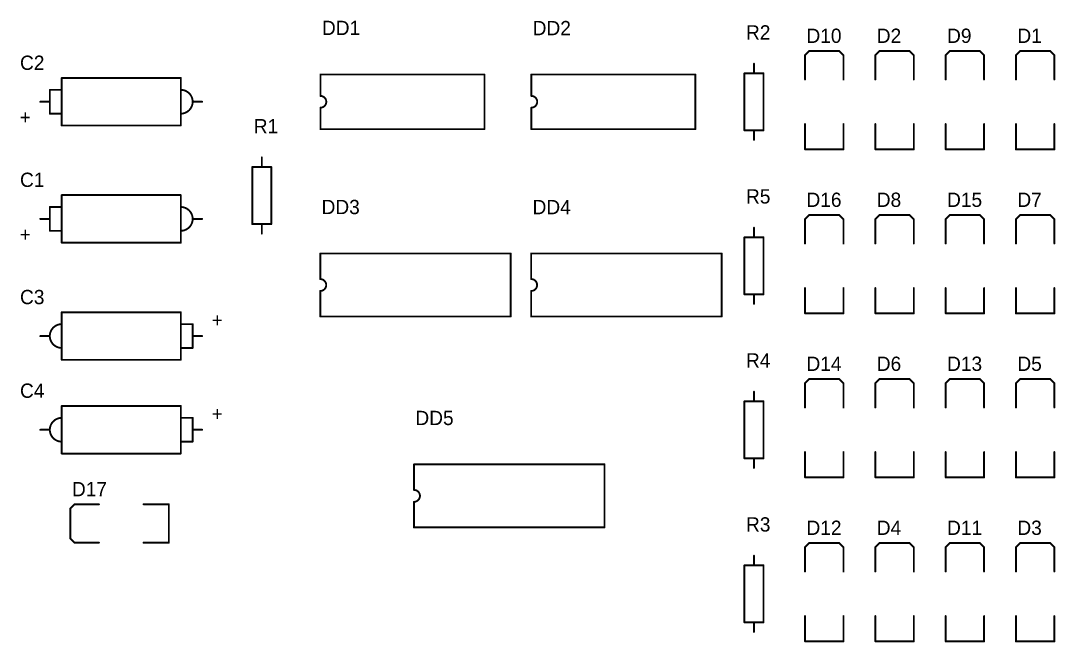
# Model space of a CAD drawing. Extents: x -328 to 170, y -164 to 109.
# Drawn here: x -328.4 to -218, y -164.1 to -97.8 of the extents above; entities that cross this region are included whole.
import ezdxf

# ---------------------------------------------------------------- set-up
doc = ezdxf.new("R2010")
doc.units = 0
doc.header["$MEASUREMENT"] = 0
doc.layers.add('TOPOVERLAY', color=2, linetype='CONTINUOUS')

msp = doc.modelspace()

# ---------------------------------------------------------------- linework, layer by layer
at = {"layer": 'TOPOVERLAY', "const_width": 0.2}
for points in [[(-244.75, -101.45), (-244.29, -101)], [(-244.74, -104.05), (-244.74, -101.45)], [(-244.29, -101), (-241.09, -101)], [(-241.09, -101), (-240.64, -101.45)], [(-240.64, -104.05), (-240.64, -101.45)], [(-237.25, -101.45), (-236.79, -101)], [(-237.24, -104.05), (-237.24, -101.45)], [(-236.79, -101), (-233.59, -101)], [(-233.59, -101), (-233.14, -101.45)], [(-233.14, -104.05), (-233.14, -101.45)], [(-229.75, -101.45), (-229.29, -101)], [(-229.74, -104.05), (-229.74, -101.45)], [(-229.29, -101), (-226.09, -101)], [(-226.09, -101), (-225.64, -101.45)], [(-225.64, -104.05), (-225.64, -101.45)], [(-222.25, -101.45), (-221.79, -101)], [(-222.24, -104.05), (-222.24, -101.45)], [(-221.79, -101), (-218.59, -101)], [(-218.59, -101), (-218.14, -101.45)], [(-218.14, -104.05), (-218.14, -101.45)], [(-250.19, -103.38), (-250.19, -102.36)], [(-296.44, -105.8), (-296.44, -103.51)], [(-296.44, -103.51), (-278.94, -103.51)], [(-278.94, -109.34), (-278.94, -103.51)], [(-273.94, -105.8), (-273.94, -103.51)], [(-273.94, -103.51), (-256.44, -103.51)], [(-256.44, -109.34), (-256.44, -103.51)], [(-251.21, -103.38), (-249.18, -103.38)], [(-251.21, -109.47), (-251.21, -103.38)], [(-249.18, -109.47), (-249.18, -103.38)], [(-324.04, -103.88), (-311.34, -103.88)], [(-324.04, -108.96), (-324.04, -103.88)], [(-311.34, -108.96), (-311.34, -103.88)], [(-325.31, -107.69), (-325.31, -105.15)], [(-325.31, -105.15), (-324.04, -105.15)], [(-326.33, -106.42), (-325.31, -106.42)], [(-310.07, -106.42), (-309.06, -106.42)], [(-296.44, -109.34), (-296.44, -107.05)], [(-273.94, -109.34), (-273.94, -107.05)], [(-325.31, -107.69), (-324.04, -107.69)], [(-324.04, -108.96), (-311.34, -108.96)], [(-296.44, -109.34), (-278.94, -109.34)], [(-273.94, -109.34), (-256.44, -109.34)], [(-244.74, -111.5), (-244.74, -108.8)], [(-240.64, -111.5), (-240.64, -108.8)], [(-237.24, -111.5), (-237.24, -108.8)], [(-233.14, -111.5), (-233.14, -108.8)], [(-229.74, -111.5), (-229.74, -108.8)], [(-225.64, -111.5), (-225.64, -108.8)], [(-222.24, -111.5), (-222.24, -108.8)], [(-218.14, -111.5), (-218.14, -108.8)], [(-251.21, -109.47), (-249.18, -109.47)], [(-250.19, -110.49), (-250.19, -109.47)], [(-244.74, -111.5), (-240.64, -111.5)], [(-237.24, -111.5), (-233.14, -111.5)], [(-229.74, -111.5), (-225.64, -111.5)], [(-222.24, -111.5), (-218.14, -111.5)], [(-302.69, -113.38), (-302.69, -112.36)], [(-303.71, -119.47), (-303.71, -113.38)], [(-303.71, -113.38), (-301.68, -113.38)], [(-301.68, -119.47), (-301.68, -113.38)], [(-324.04, -116.38), (-311.34, -116.38)], [(-324.04, -121.46), (-324.04, -116.38)], [(-311.34, -121.46), (-311.34, -116.38)], [(-325.31, -120.19), (-325.31, -117.65)], [(-325.31, -117.65), (-324.04, -117.65)], [(-326.33, -118.92), (-325.31, -118.92)], [(-310.07, -118.92), (-309.06, -118.92)], [(-244.75, -118.95), (-244.29, -118.5)], [(-244.74, -121.55), (-244.74, -118.95)], [(-244.29, -118.5), (-241.09, -118.5)], [(-241.09, -118.5), (-240.64, -118.95)], [(-240.64, -121.55), (-240.64, -118.95)], [(-237.25, -118.95), (-236.79, -118.5)], [(-237.24, -121.55), (-237.24, -118.95)], [(-236.79, -118.5), (-233.59, -118.5)], [(-233.59, -118.5), (-233.14, -118.95)], [(-233.14, -121.55), (-233.14, -118.95)], [(-229.75, -118.95), (-229.29, -118.5)], [(-229.74, -121.55), (-229.74, -118.95)], [(-229.29, -118.5), (-226.09, -118.5)], [(-226.09, -118.5), (-225.64, -118.95)], [(-225.64, -121.55), (-225.64, -118.95)], [(-222.25, -118.95), (-221.79, -118.5)], [(-222.24, -121.55), (-222.24, -118.95)], [(-221.79, -118.5), (-218.59, -118.5)], [(-218.59, -118.5), (-218.14, -118.95)], [(-218.14, -121.55), (-218.14, -118.95)], [(-325.31, -120.19), (-324.04, -120.19)], [(-303.71, -119.47), (-301.68, -119.47)], [(-302.69, -120.49), (-302.69, -119.47)], [(-250.19, -120.88), (-250.19, -119.86)], [(-324.04, -121.46), (-311.34, -121.46)], [(-251.21, -120.88), (-249.18, -120.88)], [(-251.21, -126.97), (-251.21, -120.88)], [(-249.18, -126.97), (-249.18, -120.88)], [(-296.46, -122.61), (-276.14, -122.61)], [(-296.46, -125.34), (-296.46, -122.61)], [(-276.14, -129.34), (-276.14, -122.61)], [(-273.96, -122.61), (-253.64, -122.61)], [(-273.96, -125.34), (-273.96, -122.61)], [(-253.64, -129.34), (-253.64, -122.61)], [(-296.46, -129.34), (-296.46, -126.61)], [(-273.96, -129.34), (-273.96, -126.61)], [(-251.21, -126.97), (-249.18, -126.97)], [(-250.19, -127.99), (-250.19, -126.97)], [(-244.74, -129), (-244.74, -126.3)], [(-240.64, -129), (-240.64, -126.3)], [(-237.24, -129), (-237.24, -126.3)], [(-233.14, -129), (-233.14, -126.3)], [(-229.74, -129), (-229.74, -126.3)], [(-225.64, -129), (-225.64, -126.3)], [(-222.24, -129), (-222.24, -126.3)], [(-218.14, -129), (-218.14, -126.3)], [(-324.04, -133.96), (-324.04, -128.88)], [(-324.04, -128.88), (-311.34, -128.88)], [(-311.34, -133.96), (-311.34, -128.88)], [(-244.74, -129), (-240.64, -129)], [(-237.24, -129), (-233.14, -129)], [(-229.74, -129), (-225.64, -129)], [(-222.24, -129), (-218.14, -129)], [(-311.34, -130.15), (-310.07, -130.15)], [(-310.07, -132.69), (-310.07, -130.15)], [(-296.46, -129.34), (-276.14, -129.34)], [(-273.96, -129.34), (-253.64, -129.34)], [(-326.33, -131.42), (-325.31, -131.42)], [(-310.07, -131.42), (-309.06, -131.42)], [(-311.34, -132.69), (-310.07, -132.69)], [(-324.04, -133.96), (-311.34, -133.96)], [(-244.75, -136.45), (-244.29, -136)], [(-244.74, -139.05), (-244.74, -136.45)], [(-244.29, -136), (-241.09, -136)], [(-241.09, -136), (-240.64, -136.45)], [(-240.64, -139.05), (-240.64, -136.45)], [(-237.25, -136.45), (-236.79, -136)], [(-237.24, -139.05), (-237.24, -136.45)], [(-236.79, -136), (-233.59, -136)], [(-233.59, -136), (-233.14, -136.45)], [(-233.14, -139.05), (-233.14, -136.45)], [(-229.75, -136.45), (-229.29, -136)], [(-229.74, -139.05), (-229.74, -136.45)], [(-229.29, -136), (-226.09, -136)], [(-226.09, -136), (-225.64, -136.45)], [(-225.64, -139.05), (-225.64, -136.45)], [(-222.25, -136.45), (-221.79, -136)], [(-222.24, -139.05), (-222.24, -136.45)], [(-221.79, -136), (-218.59, -136)], [(-218.59, -136), (-218.14, -136.45)], [(-218.14, -139.05), (-218.14, -136.45)], [(-250.19, -138.38), (-250.19, -137.36)], [(-324.04, -143.96), (-324.04, -138.88)], [(-324.04, -138.88), (-311.34, -138.88)], [(-311.34, -143.96), (-311.34, -138.88)], [(-251.21, -138.38), (-249.18, -138.38)], [(-251.21, -144.47), (-251.21, -138.38)], [(-249.18, -144.47), (-249.18, -138.38)], [(-311.34, -140.15), (-310.07, -140.15)], [(-310.07, -142.69), (-310.07, -140.15)], [(-326.33, -141.42), (-325.31, -141.42)], [(-310.07, -141.42), (-309.06, -141.42)], [(-311.34, -142.69), (-310.07, -142.69)], [(-324.04, -143.96), (-311.34, -143.96)], [(-251.21, -144.47), (-249.18, -144.47)], [(-250.19, -145.49), (-250.19, -144.47)], [(-244.74, -146.5), (-244.74, -143.8)], [(-240.64, -146.5), (-240.64, -143.8)], [(-237.24, -146.5), (-237.24, -143.8)], [(-233.14, -146.5), (-233.14, -143.8)], [(-229.74, -146.5), (-229.74, -143.8)], [(-225.64, -146.5), (-225.64, -143.8)], [(-222.24, -146.5), (-222.24, -143.8)], [(-218.14, -146.5), (-218.14, -143.8)], [(-286.46, -145.11), (-266.14, -145.11)], [(-286.46, -147.84), (-286.46, -145.11)], [(-266.14, -151.84), (-266.14, -145.11)], [(-244.74, -146.5), (-240.64, -146.5)], [(-237.24, -146.5), (-233.14, -146.5)], [(-229.74, -146.5), (-225.64, -146.5)], [(-222.24, -146.5), (-218.14, -146.5)], [(-323.12, -149.82), (-322.67, -149.37)], [(-323.12, -153.02), (-323.12, -149.82)], [(-322.67, -149.37), (-320.07, -149.37)], [(-315.32, -149.37), (-312.62, -149.37)], [(-312.62, -153.47), (-312.62, -149.37)], [(-286.46, -151.84), (-286.46, -149.11)], [(-286.46, -151.84), (-266.14, -151.84)], [(-323.12, -153.02), (-322.67, -153.48)], [(-322.67, -153.47), (-320.07, -153.47)], [(-315.32, -153.47), (-312.62, -153.47)], [(-244.75, -153.95), (-244.29, -153.5)], [(-244.29, -153.5), (-241.09, -153.5)], [(-241.09, -153.5), (-240.64, -153.95)], [(-237.25, -153.95), (-236.79, -153.5)], [(-236.79, -153.5), (-233.59, -153.5)], [(-233.59, -153.5), (-233.14, -153.95)], [(-229.75, -153.95), (-229.29, -153.5)], [(-229.29, -153.5), (-226.09, -153.5)], [(-226.09, -153.5), (-225.64, -153.95)], [(-222.25, -153.95), (-221.79, -153.5)], [(-221.79, -153.5), (-218.59, -153.5)], [(-218.59, -153.5), (-218.14, -153.95)], [(-244.74, -156.55), (-244.74, -153.95)], [(-240.64, -156.55), (-240.64, -153.95)], [(-237.24, -156.55), (-237.24, -153.95)], [(-233.14, -156.55), (-233.14, -153.95)], [(-229.74, -156.55), (-229.74, -153.95)], [(-225.64, -156.55), (-225.64, -153.95)], [(-222.24, -156.55), (-222.24, -153.95)], [(-218.14, -156.55), (-218.14, -153.95)], [(-250.19, -155.88), (-250.19, -154.86)], [(-251.21, -155.88), (-249.18, -155.88)], [(-251.21, -161.97), (-251.21, -155.88)], [(-249.18, -161.97), (-249.18, -155.88)], [(-251.21, -161.97), (-249.18, -161.97)], [(-250.19, -162.99), (-250.19, -161.97)], [(-244.74, -164), (-244.74, -161.3)], [(-240.64, -164), (-240.64, -161.3)], [(-237.24, -164), (-237.24, -161.3)], [(-233.14, -164), (-233.14, -161.3)], [(-229.74, -164), (-229.74, -161.3)], [(-225.64, -164), (-225.64, -161.3)], [(-222.24, -164), (-222.24, -161.3)], [(-218.14, -164), (-218.14, -161.3)], [(-244.74, -164), (-240.64, -164)], [(-237.24, -164), (-233.14, -164)], [(-229.74, -164), (-225.64, -164)], [(-222.24, -164), (-218.14, -164)]]:
    msp.add_lwpolyline(points, dxfattribs=at)
at = {"layer": 'TOPOVERLAY', "const_width": 0.1}
for points in [[(-244.8, -101.45, 1), (-244.7, -101.45, 1)], [(-244.79, -101.45, 1), (-244.69, -101.45, 1)], [(-244.34, -101, 1), (-244.24, -101, 1)], [(-244.34, -101, 1), (-244.24, -101, 1)], [(-241.14, -101, 1), (-241.04, -101, 1)], [(-241.14, -101, 1), (-241.04, -101, 1)], [(-240.69, -101.45, 1), (-240.59, -101.45, 1)], [(-240.69, -101.45, 1), (-240.59, -101.45, 1)], [(-237.3, -101.45, 1), (-237.2, -101.45, 1)], [(-237.29, -101.45, 1), (-237.19, -101.45, 1)], [(-236.84, -101, 1), (-236.74, -101, 1)], [(-236.84, -101, 1), (-236.74, -101, 1)], [(-233.64, -101, 1), (-233.54, -101, 1)], [(-233.64, -101, 1), (-233.54, -101, 1)], [(-233.19, -101.45, 1), (-233.09, -101.45, 1)], [(-233.19, -101.45, 1), (-233.09, -101.45, 1)], [(-229.8, -101.45, 1), (-229.7, -101.45, 1)], [(-229.79, -101.45, 1), (-229.69, -101.45, 1)], [(-229.34, -101, 1), (-229.24, -101, 1)], [(-229.34, -101, 1), (-229.24, -101, 1)], [(-226.14, -101, 1), (-226.04, -101, 1)], [(-226.14, -101, 1), (-226.04, -101, 1)], [(-225.69, -101.45, 1), (-225.59, -101.45, 1)], [(-225.69, -101.45, 1), (-225.59, -101.45, 1)], [(-222.3, -101.45, 1), (-222.2, -101.45, 1)], [(-222.29, -101.45, 1), (-222.19, -101.45, 1)], [(-221.84, -101, 1), (-221.74, -101, 1)], [(-221.84, -101, 1), (-221.74, -101, 1)], [(-218.64, -101, 1), (-218.54, -101, 1)], [(-218.64, -101, 1), (-218.54, -101, 1)], [(-218.19, -101.45, 1), (-218.09, -101.45, 1)], [(-218.19, -101.45, 1), (-218.09, -101.45, 1)], [(-250.24, -102.36, 1), (-250.14, -102.36, 1)], [(-296.49, -103.51, 1), (-296.39, -103.51, 1)], [(-296.49, -103.51, 1), (-296.39, -103.51, 1)], [(-278.99, -103.51, 1), (-278.89, -103.51, 1)], [(-278.99, -103.51, 1), (-278.89, -103.51, 1)], [(-273.99, -103.51, 1), (-273.89, -103.51, 1)], [(-273.99, -103.51, 1), (-273.89, -103.51, 1)], [(-256.49, -103.51, 1), (-256.39, -103.51, 1)], [(-256.49, -103.51, 1), (-256.39, -103.51, 1)], [(-251.26, -103.38, 1), (-251.16, -103.38, 1)], [(-251.26, -103.38, 1), (-251.16, -103.38, 1)], [(-250.24, -103.38, 1), (-250.14, -103.38, 1)], [(-249.23, -103.38, 1), (-249.13, -103.38, 1)], [(-249.23, -103.38, 1), (-249.13, -103.38, 1)], [(-324.09, -103.88, 1), (-323.99, -103.88, 1)], [(-324.09, -103.88, 1), (-323.99, -103.88, 1)], [(-311.39, -103.88, 1), (-311.29, -103.88, 1)], [(-311.39, -103.88, 1), (-311.29, -103.88, 1)], [(-244.79, -104.05, 1), (-244.69, -104.05, 1)], [(-240.69, -104.05, 1), (-240.59, -104.05, 1)], [(-237.29, -104.05, 1), (-237.19, -104.05, 1)], [(-233.19, -104.05, 1), (-233.09, -104.05, 1)], [(-229.79, -104.05, 1), (-229.69, -104.05, 1)], [(-225.69, -104.05, 1), (-225.59, -104.05, 1)], [(-222.29, -104.05, 1), (-222.19, -104.05, 1)], [(-218.19, -104.05, 1), (-218.09, -104.05, 1)], [(-325.36, -105.15, 1), (-325.26, -105.15, 1)], [(-325.36, -105.15, 1), (-325.26, -105.15, 1)], [(-324.09, -105.15, 1), (-323.99, -105.15, 1)], [(-311.39, -105.15, 1), (-311.29, -105.15, 1)], [(-296.49, -105.8, 1), (-296.39, -105.8, 1)], [(-296.49, -105.8, 1), (-296.39, -105.8, 1)], [(-273.99, -105.8, 1), (-273.89, -105.8, 1)], [(-273.99, -105.8, 1), (-273.89, -105.8, 1)], [(-326.38, -106.42, 1), (-326.28, -106.42, 1)], [(-325.36, -106.42, 1), (-325.26, -106.42, 1)], [(-310.12, -106.42, 1), (-310.02, -106.42, 1)], [(-309.11, -106.42, 1), (-309.01, -106.42, 1)], [(-296.49, -107.05, 1), (-296.39, -107.05, 1)], [(-296.49, -107.05, 1), (-296.39, -107.05, 1)], [(-273.99, -107.05, 1), (-273.89, -107.05, 1)], [(-273.99, -107.05, 1), (-273.89, -107.05, 1)], [(-325.36, -107.69, 1), (-325.26, -107.69, 1)], [(-325.36, -107.69, 1), (-325.26, -107.69, 1)], [(-324.09, -107.69, 1), (-323.99, -107.69, 1)], [(-311.39, -107.69, 1), (-311.29, -107.69, 1)], [(-324.09, -108.96, 1), (-323.99, -108.96, 1)], [(-324.09, -108.96, 1), (-323.99, -108.96, 1)], [(-311.39, -108.96, 1), (-311.29, -108.96, 1)], [(-311.39, -108.96, 1), (-311.29, -108.96, 1)], [(-296.49, -109.34, 1), (-296.39, -109.34, 1)], [(-296.49, -109.34, 1), (-296.39, -109.34, 1)], [(-278.99, -109.34, 1), (-278.89, -109.34, 1)], [(-278.99, -109.34, 1), (-278.89, -109.34, 1)], [(-273.99, -109.34, 1), (-273.89, -109.34, 1)], [(-273.99, -109.34, 1), (-273.89, -109.34, 1)], [(-256.49, -109.34, 1), (-256.39, -109.34, 1)], [(-256.49, -109.34, 1), (-256.39, -109.34, 1)], [(-244.79, -108.8, 1), (-244.69, -108.8, 1)], [(-240.69, -108.8, 1), (-240.59, -108.8, 1)], [(-237.29, -108.8, 1), (-237.19, -108.8, 1)], [(-233.19, -108.8, 1), (-233.09, -108.8, 1)], [(-229.79, -108.8, 1), (-229.69, -108.8, 1)], [(-225.69, -108.8, 1), (-225.59, -108.8, 1)], [(-222.29, -108.8, 1), (-222.19, -108.8, 1)], [(-218.19, -108.8, 1), (-218.09, -108.8, 1)], [(-251.26, -109.47, 1), (-251.16, -109.47, 1)], [(-251.26, -109.47, 1), (-251.16, -109.47, 1)], [(-250.24, -109.47, 1), (-250.14, -109.47, 1)], [(-249.23, -109.47, 1), (-249.13, -109.47, 1)], [(-249.23, -109.47, 1), (-249.13, -109.47, 1)], [(-250.24, -110.49, 1), (-250.14, -110.49, 1)], [(-244.79, -111.5, 1), (-244.69, -111.5, 1)], [(-244.79, -111.5, 1), (-244.69, -111.5, 1)], [(-240.69, -111.5, 1), (-240.59, -111.5, 1)], [(-240.69, -111.5, 1), (-240.59, -111.5, 1)], [(-237.29, -111.5, 1), (-237.19, -111.5, 1)], [(-237.29, -111.5, 1), (-237.19, -111.5, 1)], [(-233.19, -111.5, 1), (-233.09, -111.5, 1)], [(-233.19, -111.5, 1), (-233.09, -111.5, 1)], [(-229.79, -111.5, 1), (-229.69, -111.5, 1)], [(-229.79, -111.5, 1), (-229.69, -111.5, 1)], [(-225.69, -111.5, 1), (-225.59, -111.5, 1)], [(-225.69, -111.5, 1), (-225.59, -111.5, 1)], [(-222.29, -111.5, 1), (-222.19, -111.5, 1)], [(-222.29, -111.5, 1), (-222.19, -111.5, 1)], [(-218.19, -111.5, 1), (-218.09, -111.5, 1)], [(-218.19, -111.5, 1), (-218.09, -111.5, 1)], [(-302.74, -112.36, 1), (-302.64, -112.36, 1)], [(-303.76, -113.38, 1), (-303.66, -113.38, 1)], [(-303.76, -113.38, 1), (-303.66, -113.38, 1)], [(-302.74, -113.38, 1), (-302.64, -113.38, 1)], [(-301.73, -113.38, 1), (-301.63, -113.38, 1)], [(-301.73, -113.38, 1), (-301.63, -113.38, 1)], [(-324.09, -116.38, 1), (-323.99, -116.38, 1)], [(-324.09, -116.38, 1), (-323.99, -116.38, 1)], [(-311.39, -116.38, 1), (-311.29, -116.38, 1)], [(-311.39, -116.38, 1), (-311.29, -116.38, 1)], [(-325.36, -117.65, 1), (-325.26, -117.65, 1)], [(-325.36, -117.65, 1), (-325.26, -117.65, 1)], [(-324.09, -117.65, 1), (-323.99, -117.65, 1)], [(-311.39, -117.65, 1), (-311.29, -117.65, 1)], [(-326.38, -118.92, 1), (-326.28, -118.92, 1)], [(-325.36, -118.92, 1), (-325.26, -118.92, 1)], [(-310.12, -118.92, 1), (-310.02, -118.92, 1)], [(-309.11, -118.92, 1), (-309.01, -118.92, 1)], [(-244.8, -118.95, 1), (-244.7, -118.95, 1)], [(-244.79, -118.95, 1), (-244.69, -118.95, 1)], [(-244.34, -118.5, 1), (-244.24, -118.5, 1)], [(-244.34, -118.5, 1), (-244.24, -118.5, 1)], [(-241.14, -118.5, 1), (-241.04, -118.5, 1)], [(-241.14, -118.5, 1), (-241.04, -118.5, 1)], [(-240.69, -118.95, 1), (-240.59, -118.95, 1)], [(-240.69, -118.95, 1), (-240.59, -118.95, 1)], [(-237.3, -118.95, 1), (-237.2, -118.95, 1)], [(-237.29, -118.95, 1), (-237.19, -118.95, 1)], [(-236.84, -118.5, 1), (-236.74, -118.5, 1)], [(-236.84, -118.5, 1), (-236.74, -118.5, 1)], [(-233.64, -118.5, 1), (-233.54, -118.5, 1)], [(-233.64, -118.5, 1), (-233.54, -118.5, 1)], [(-233.19, -118.95, 1), (-233.09, -118.95, 1)], [(-233.19, -118.95, 1), (-233.09, -118.95, 1)], [(-229.8, -118.95, 1), (-229.7, -118.95, 1)], [(-229.79, -118.95, 1), (-229.69, -118.95, 1)], [(-229.34, -118.5, 1), (-229.24, -118.5, 1)], [(-229.34, -118.5, 1), (-229.24, -118.5, 1)], [(-226.14, -118.5, 1), (-226.04, -118.5, 1)], [(-226.14, -118.5, 1), (-226.04, -118.5, 1)], [(-225.69, -118.95, 1), (-225.59, -118.95, 1)], [(-225.69, -118.95, 1), (-225.59, -118.95, 1)], [(-222.3, -118.95, 1), (-222.2, -118.95, 1)], [(-222.29, -118.95, 1), (-222.19, -118.95, 1)], [(-221.84, -118.5, 1), (-221.74, -118.5, 1)], [(-221.84, -118.5, 1), (-221.74, -118.5, 1)], [(-218.64, -118.5, 1), (-218.54, -118.5, 1)], [(-218.64, -118.5, 1), (-218.54, -118.5, 1)], [(-218.19, -118.95, 1), (-218.09, -118.95, 1)], [(-218.19, -118.95, 1), (-218.09, -118.95, 1)], [(-325.36, -120.19, 1), (-325.26, -120.19, 1)], [(-325.36, -120.19, 1), (-325.26, -120.19, 1)], [(-324.09, -120.19, 1), (-323.99, -120.19, 1)], [(-311.39, -120.19, 1), (-311.29, -120.19, 1)], [(-303.76, -119.47, 1), (-303.66, -119.47, 1)], [(-303.76, -119.47, 1), (-303.66, -119.47, 1)], [(-302.74, -119.47, 1), (-302.64, -119.47, 1)], [(-301.73, -119.47, 1), (-301.63, -119.47, 1)], [(-301.73, -119.47, 1), (-301.63, -119.47, 1)], [(-250.24, -119.86, 1), (-250.14, -119.86, 1)], [(-324.09, -121.46, 1), (-323.99, -121.46, 1)], [(-324.09, -121.46, 1), (-323.99, -121.46, 1)], [(-311.39, -121.46, 1), (-311.29, -121.46, 1)], [(-311.39, -121.46, 1), (-311.29, -121.46, 1)], [(-302.74, -120.49, 1), (-302.64, -120.49, 1)], [(-251.26, -120.88, 1), (-251.16, -120.88, 1)], [(-251.26, -120.88, 1), (-251.16, -120.88, 1)], [(-250.24, -120.88, 1), (-250.14, -120.88, 1)], [(-249.23, -120.88, 1), (-249.13, -120.88, 1)], [(-249.23, -120.88, 1), (-249.13, -120.88, 1)], [(-296.51, -122.61, 1), (-296.41, -122.61, 1)], [(-296.51, -122.61, 1), (-296.41, -122.61, 1)], [(-276.19, -122.61, 1), (-276.09, -122.61, 1)], [(-276.19, -122.61, 1), (-276.09, -122.61, 1)], [(-274.01, -122.61, 1), (-273.91, -122.61, 1)], [(-274.01, -122.61, 1), (-273.91, -122.61, 1)], [(-253.69, -122.61, 1), (-253.59, -122.61, 1)], [(-253.69, -122.61, 1), (-253.59, -122.61, 1)], [(-244.79, -121.55, 1), (-244.69, -121.55, 1)], [(-240.69, -121.55, 1), (-240.59, -121.55, 1)], [(-237.29, -121.55, 1), (-237.19, -121.55, 1)], [(-233.19, -121.55, 1), (-233.09, -121.55, 1)], [(-229.79, -121.55, 1), (-229.69, -121.55, 1)], [(-225.69, -121.55, 1), (-225.59, -121.55, 1)], [(-222.29, -121.55, 1), (-222.19, -121.55, 1)], [(-218.19, -121.55, 1), (-218.09, -121.55, 1)], [(-296.51, -125.34, 1), (-296.41, -125.34, 1)], [(-296.51, -125.34, 1), (-296.41, -125.34, 1)], [(-274.01, -125.34, 1), (-273.91, -125.34, 1)], [(-274.01, -125.34, 1), (-273.91, -125.34, 1)], [(-296.51, -126.61, 1), (-296.41, -126.61, 1)], [(-296.51, -126.61, 1), (-296.41, -126.61, 1)], [(-274.01, -126.61, 1), (-273.91, -126.61, 1)], [(-274.01, -126.61, 1), (-273.91, -126.61, 1)], [(-251.26, -126.97, 1), (-251.16, -126.97, 1)], [(-251.26, -126.97, 1), (-251.16, -126.97, 1)], [(-250.24, -126.97, 1), (-250.14, -126.97, 1)], [(-249.23, -126.97, 1), (-249.13, -126.97, 1)], [(-249.23, -126.97, 1), (-249.13, -126.97, 1)], [(-244.79, -126.3, 1), (-244.69, -126.3, 1)], [(-240.69, -126.3, 1), (-240.59, -126.3, 1)], [(-237.29, -126.3, 1), (-237.19, -126.3, 1)], [(-233.19, -126.3, 1), (-233.09, -126.3, 1)], [(-229.79, -126.3, 1), (-229.69, -126.3, 1)], [(-225.69, -126.3, 1), (-225.59, -126.3, 1)], [(-222.29, -126.3, 1), (-222.19, -126.3, 1)], [(-218.19, -126.3, 1), (-218.09, -126.3, 1)], [(-250.24, -127.99, 1), (-250.14, -127.99, 1)], [(-324.09, -128.88, 1), (-323.99, -128.88, 1)], [(-324.09, -128.88, 1), (-323.99, -128.88, 1)], [(-311.39, -128.88, 1), (-311.29, -128.88, 1)], [(-311.39, -128.88, 1), (-311.29, -128.88, 1)], [(-244.79, -129, 1), (-244.69, -129, 1)], [(-244.79, -129, 1), (-244.69, -129, 1)], [(-240.69, -129, 1), (-240.59, -129, 1)], [(-240.69, -129, 1), (-240.59, -129, 1)], [(-237.29, -129, 1), (-237.19, -129, 1)], [(-237.29, -129, 1), (-237.19, -129, 1)], [(-233.19, -129, 1), (-233.09, -129, 1)], [(-233.19, -129, 1), (-233.09, -129, 1)], [(-229.79, -129, 1), (-229.69, -129, 1)], [(-229.79, -129, 1), (-229.69, -129, 1)], [(-225.69, -129, 1), (-225.59, -129, 1)], [(-225.69, -129, 1), (-225.59, -129, 1)], [(-222.29, -129, 1), (-222.19, -129, 1)], [(-222.29, -129, 1), (-222.19, -129, 1)], [(-218.19, -129, 1), (-218.09, -129, 1)], [(-218.19, -129, 1), (-218.09, -129, 1)], [(-324.09, -130.15, 1), (-323.99, -130.15, 1)], [(-311.39, -130.15, 1), (-311.29, -130.15, 1)], [(-310.12, -130.15, 1), (-310.02, -130.15, 1)], [(-310.12, -130.15, 1), (-310.02, -130.15, 1)], [(-296.51, -129.34, 1), (-296.41, -129.34, 1)], [(-296.51, -129.34, 1), (-296.41, -129.34, 1)], [(-276.19, -129.34, 1), (-276.09, -129.34, 1)], [(-276.19, -129.34, 1), (-276.09, -129.34, 1)], [(-274.01, -129.34, 1), (-273.91, -129.34, 1)], [(-274.01, -129.34, 1), (-273.91, -129.34, 1)], [(-253.69, -129.34, 1), (-253.59, -129.34, 1)], [(-253.69, -129.34, 1), (-253.59, -129.34, 1)], [(-326.38, -131.42, 1), (-326.28, -131.42, 1)], [(-325.36, -131.42, 1), (-325.26, -131.42, 1)], [(-310.12, -131.42, 1), (-310.02, -131.42, 1)], [(-309.11, -131.42, 1), (-309.01, -131.42, 1)], [(-324.09, -132.69, 1), (-323.99, -132.69, 1)], [(-311.39, -132.69, 1), (-311.29, -132.69, 1)], [(-310.12, -132.69, 1), (-310.02, -132.69, 1)], [(-310.12, -132.69, 1), (-310.02, -132.69, 1)], [(-324.09, -133.96, 1), (-323.99, -133.96, 1)], [(-324.09, -133.96, 1), (-323.99, -133.96, 1)], [(-311.39, -133.96, 1), (-311.29, -133.96, 1)], [(-311.39, -133.96, 1), (-311.29, -133.96, 1)], [(-244.8, -136.45, 1), (-244.7, -136.45, 1)], [(-244.79, -136.45, 1), (-244.69, -136.45, 1)], [(-244.34, -136, 1), (-244.24, -136, 1)], [(-244.34, -136, 1), (-244.24, -136, 1)], [(-241.14, -136, 1), (-241.04, -136, 1)], [(-241.14, -136, 1), (-241.04, -136, 1)], [(-240.69, -136.45, 1), (-240.59, -136.45, 1)], [(-240.69, -136.45, 1), (-240.59, -136.45, 1)], [(-237.3, -136.45, 1), (-237.2, -136.45, 1)], [(-237.29, -136.45, 1), (-237.19, -136.45, 1)], [(-236.84, -136, 1), (-236.74, -136, 1)], [(-236.84, -136, 1), (-236.74, -136, 1)], [(-233.64, -136, 1), (-233.54, -136, 1)], [(-233.64, -136, 1), (-233.54, -136, 1)], [(-233.19, -136.45, 1), (-233.09, -136.45, 1)], [(-233.19, -136.45, 1), (-233.09, -136.45, 1)], [(-229.8, -136.45, 1), (-229.7, -136.45, 1)], [(-229.79, -136.45, 1), (-229.69, -136.45, 1)], [(-229.34, -136, 1), (-229.24, -136, 1)], [(-229.34, -136, 1), (-229.24, -136, 1)], [(-226.14, -136, 1), (-226.04, -136, 1)], [(-226.14, -136, 1), (-226.04, -136, 1)], [(-225.69, -136.45, 1), (-225.59, -136.45, 1)], [(-225.69, -136.45, 1), (-225.59, -136.45, 1)], [(-222.3, -136.45, 1), (-222.2, -136.45, 1)], [(-222.29, -136.45, 1), (-222.19, -136.45, 1)], [(-221.84, -136, 1), (-221.74, -136, 1)], [(-221.84, -136, 1), (-221.74, -136, 1)], [(-218.64, -136, 1), (-218.54, -136, 1)], [(-218.64, -136, 1), (-218.54, -136, 1)], [(-218.19, -136.45, 1), (-218.09, -136.45, 1)], [(-218.19, -136.45, 1), (-218.09, -136.45, 1)], [(-250.24, -137.36, 1), (-250.14, -137.36, 1)], [(-324.09, -138.88, 1), (-323.99, -138.88, 1)], [(-324.09, -138.88, 1), (-323.99, -138.88, 1)], [(-311.39, -138.88, 1), (-311.29, -138.88, 1)], [(-311.39, -138.88, 1), (-311.29, -138.88, 1)], [(-251.26, -138.38, 1), (-251.16, -138.38, 1)], [(-251.26, -138.38, 1), (-251.16, -138.38, 1)], [(-250.24, -138.38, 1), (-250.14, -138.38, 1)], [(-249.23, -138.38, 1), (-249.13, -138.38, 1)], [(-249.23, -138.38, 1), (-249.13, -138.38, 1)], [(-244.79, -139.05, 1), (-244.69, -139.05, 1)], [(-240.69, -139.05, 1), (-240.59, -139.05, 1)], [(-237.29, -139.05, 1), (-237.19, -139.05, 1)], [(-233.19, -139.05, 1), (-233.09, -139.05, 1)], [(-229.79, -139.05, 1), (-229.69, -139.05, 1)], [(-225.69, -139.05, 1), (-225.59, -139.05, 1)], [(-222.29, -139.05, 1), (-222.19, -139.05, 1)], [(-218.19, -139.05, 1), (-218.09, -139.05, 1)], [(-324.09, -140.15, 1), (-323.99, -140.15, 1)], [(-311.39, -140.15, 1), (-311.29, -140.15, 1)], [(-310.12, -140.15, 1), (-310.02, -140.15, 1)], [(-310.12, -140.15, 1), (-310.02, -140.15, 1)], [(-326.38, -141.42, 1), (-326.28, -141.42, 1)], [(-325.36, -141.42, 1), (-325.26, -141.42, 1)], [(-310.12, -141.42, 1), (-310.02, -141.42, 1)], [(-309.11, -141.42, 1), (-309.01, -141.42, 1)], [(-324.09, -142.69, 1), (-323.99, -142.69, 1)], [(-311.39, -142.69, 1), (-311.29, -142.69, 1)], [(-310.12, -142.69, 1), (-310.02, -142.69, 1)], [(-310.12, -142.69, 1), (-310.02, -142.69, 1)], [(-324.09, -143.96, 1), (-323.99, -143.96, 1)], [(-324.09, -143.96, 1), (-323.99, -143.96, 1)], [(-311.39, -143.96, 1), (-311.29, -143.96, 1)], [(-311.39, -143.96, 1), (-311.29, -143.96, 1)], [(-251.26, -144.47, 1), (-251.16, -144.47, 1)], [(-251.26, -144.47, 1), (-251.16, -144.47, 1)], [(-250.24, -144.47, 1), (-250.14, -144.47, 1)], [(-249.23, -144.47, 1), (-249.13, -144.47, 1)], [(-249.23, -144.47, 1), (-249.13, -144.47, 1)], [(-244.79, -143.8, 1), (-244.69, -143.8, 1)], [(-240.69, -143.8, 1), (-240.59, -143.8, 1)], [(-237.29, -143.8, 1), (-237.19, -143.8, 1)], [(-233.19, -143.8, 1), (-233.09, -143.8, 1)], [(-229.79, -143.8, 1), (-229.69, -143.8, 1)], [(-225.69, -143.8, 1), (-225.59, -143.8, 1)], [(-222.29, -143.8, 1), (-222.19, -143.8, 1)], [(-218.19, -143.8, 1), (-218.09, -143.8, 1)], [(-286.51, -145.11, 1), (-286.41, -145.11, 1)], [(-286.51, -145.11, 1), (-286.41, -145.11, 1)], [(-266.19, -145.11, 1), (-266.09, -145.11, 1)], [(-266.19, -145.11, 1), (-266.09, -145.11, 1)], [(-250.24, -145.49, 1), (-250.14, -145.49, 1)], [(-244.79, -146.5, 1), (-244.69, -146.5, 1)], [(-244.79, -146.5, 1), (-244.69, -146.5, 1)], [(-240.69, -146.5, 1), (-240.59, -146.5, 1)], [(-240.69, -146.5, 1), (-240.59, -146.5, 1)], [(-237.29, -146.5, 1), (-237.19, -146.5, 1)], [(-237.29, -146.5, 1), (-237.19, -146.5, 1)], [(-233.19, -146.5, 1), (-233.09, -146.5, 1)], [(-233.19, -146.5, 1), (-233.09, -146.5, 1)], [(-229.79, -146.5, 1), (-229.69, -146.5, 1)], [(-229.79, -146.5, 1), (-229.69, -146.5, 1)], [(-225.69, -146.5, 1), (-225.59, -146.5, 1)], [(-225.69, -146.5, 1), (-225.59, -146.5, 1)], [(-222.29, -146.5, 1), (-222.19, -146.5, 1)], [(-222.29, -146.5, 1), (-222.19, -146.5, 1)], [(-218.19, -146.5, 1), (-218.09, -146.5, 1)], [(-218.19, -146.5, 1), (-218.09, -146.5, 1)], [(-286.51, -147.84, 1), (-286.41, -147.84, 1)], [(-286.51, -147.84, 1), (-286.41, -147.84, 1)], [(-323.17, -149.82, 1), (-323.07, -149.82, 1)], [(-323.17, -149.82, 1), (-323.07, -149.82, 1)], [(-322.72, -149.37, 1), (-322.62, -149.37, 1)], [(-322.72, -149.37, 1), (-322.62, -149.37, 1)], [(-320.12, -149.37, 1), (-320.02, -149.37, 1)], [(-315.37, -149.37, 1), (-315.27, -149.37, 1)], [(-312.67, -149.37, 1), (-312.57, -149.37, 1)], [(-312.67, -149.37, 1), (-312.57, -149.37, 1)], [(-286.51, -149.11, 1), (-286.41, -149.11, 1)], [(-286.51, -149.11, 1), (-286.41, -149.11, 1)], [(-286.51, -151.84, 1), (-286.41, -151.84, 1)], [(-286.51, -151.84, 1), (-286.41, -151.84, 1)], [(-266.19, -151.84, 1), (-266.09, -151.84, 1)], [(-266.19, -151.84, 1), (-266.09, -151.84, 1)], [(-323.17, -153.02, 1), (-323.07, -153.02, 1)], [(-323.17, -153.02, 1), (-323.07, -153.02, 1)], [(-322.72, -153.47, 1), (-322.62, -153.47, 1)], [(-322.72, -153.48, 1), (-322.62, -153.48, 1)], [(-320.12, -153.47, 1), (-320.02, -153.47, 1)], [(-315.37, -153.47, 1), (-315.27, -153.47, 1)], [(-312.67, -153.47, 1), (-312.57, -153.47, 1)], [(-312.67, -153.47, 1), (-312.57, -153.47, 1)], [(-244.34, -153.5, 1), (-244.24, -153.5, 1)], [(-244.34, -153.5, 1), (-244.24, -153.5, 1)], [(-241.14, -153.5, 1), (-241.04, -153.5, 1)], [(-241.14, -153.5, 1), (-241.04, -153.5, 1)], [(-236.84, -153.5, 1), (-236.74, -153.5, 1)], [(-236.84, -153.5, 1), (-236.74, -153.5, 1)], [(-233.64, -153.5, 1), (-233.54, -153.5, 1)], [(-233.64, -153.5, 1), (-233.54, -153.5, 1)], [(-229.34, -153.5, 1), (-229.24, -153.5, 1)], [(-229.34, -153.5, 1), (-229.24, -153.5, 1)], [(-226.14, -153.5, 1), (-226.04, -153.5, 1)], [(-226.14, -153.5, 1), (-226.04, -153.5, 1)], [(-221.84, -153.5, 1), (-221.74, -153.5, 1)], [(-221.84, -153.5, 1), (-221.74, -153.5, 1)], [(-218.64, -153.5, 1), (-218.54, -153.5, 1)], [(-218.64, -153.5, 1), (-218.54, -153.5, 1)], [(-244.8, -153.95, 1), (-244.7, -153.95, 1)], [(-244.79, -153.95, 1), (-244.69, -153.95, 1)], [(-240.69, -153.95, 1), (-240.59, -153.95, 1)], [(-240.69, -153.95, 1), (-240.59, -153.95, 1)], [(-237.3, -153.95, 1), (-237.2, -153.95, 1)], [(-237.29, -153.95, 1), (-237.19, -153.95, 1)], [(-233.19, -153.95, 1), (-233.09, -153.95, 1)], [(-233.19, -153.95, 1), (-233.09, -153.95, 1)], [(-229.8, -153.95, 1), (-229.7, -153.95, 1)], [(-229.79, -153.95, 1), (-229.69, -153.95, 1)], [(-225.69, -153.95, 1), (-225.59, -153.95, 1)], [(-225.69, -153.95, 1), (-225.59, -153.95, 1)], [(-222.3, -153.95, 1), (-222.2, -153.95, 1)], [(-222.29, -153.95, 1), (-222.19, -153.95, 1)], [(-218.19, -153.95, 1), (-218.09, -153.95, 1)], [(-218.19, -153.95, 1), (-218.09, -153.95, 1)], [(-250.24, -154.86, 1), (-250.14, -154.86, 1)], [(-251.26, -155.88, 1), (-251.16, -155.88, 1)], [(-251.26, -155.88, 1), (-251.16, -155.88, 1)], [(-250.24, -155.88, 1), (-250.14, -155.88, 1)], [(-249.23, -155.88, 1), (-249.13, -155.88, 1)], [(-249.23, -155.88, 1), (-249.13, -155.88, 1)], [(-244.79, -156.55, 1), (-244.69, -156.55, 1)], [(-240.69, -156.55, 1), (-240.59, -156.55, 1)], [(-237.29, -156.55, 1), (-237.19, -156.55, 1)], [(-233.19, -156.55, 1), (-233.09, -156.55, 1)], [(-229.79, -156.55, 1), (-229.69, -156.55, 1)], [(-225.69, -156.55, 1), (-225.59, -156.55, 1)], [(-222.29, -156.55, 1), (-222.19, -156.55, 1)], [(-218.19, -156.55, 1), (-218.09, -156.55, 1)], [(-251.26, -161.97, 1), (-251.16, -161.97, 1)], [(-251.26, -161.97, 1), (-251.16, -161.97, 1)], [(-250.24, -161.97, 1), (-250.14, -161.97, 1)], [(-249.23, -161.97, 1), (-249.13, -161.97, 1)], [(-249.23, -161.97, 1), (-249.13, -161.97, 1)], [(-244.79, -161.3, 1), (-244.69, -161.3, 1)], [(-240.69, -161.3, 1), (-240.59, -161.3, 1)], [(-237.29, -161.3, 1), (-237.19, -161.3, 1)], [(-233.19, -161.3, 1), (-233.09, -161.3, 1)], [(-229.79, -161.3, 1), (-229.69, -161.3, 1)], [(-225.69, -161.3, 1), (-225.59, -161.3, 1)], [(-222.29, -161.3, 1), (-222.19, -161.3, 1)], [(-218.19, -161.3, 1), (-218.09, -161.3, 1)], [(-250.24, -162.99, 1), (-250.14, -162.99, 1)], [(-244.79, -164, 1), (-244.69, -164, 1)], [(-244.79, -164, 1), (-244.69, -164, 1)], [(-240.69, -164, 1), (-240.59, -164, 1)], [(-240.69, -164, 1), (-240.59, -164, 1)], [(-237.29, -164, 1), (-237.19, -164, 1)], [(-237.29, -164, 1), (-237.19, -164, 1)], [(-233.19, -164, 1), (-233.09, -164, 1)], [(-233.19, -164, 1), (-233.09, -164, 1)], [(-229.79, -164, 1), (-229.69, -164, 1)], [(-229.79, -164, 1), (-229.69, -164, 1)], [(-225.69, -164, 1), (-225.59, -164, 1)], [(-225.69, -164, 1), (-225.59, -164, 1)], [(-222.29, -164, 1), (-222.19, -164, 1)], [(-222.29, -164, 1), (-222.19, -164, 1)], [(-218.19, -164, 1), (-218.09, -164, 1)], [(-218.19, -164, 1), (-218.09, -164, 1)]]:
    msp.add_lwpolyline(points, format="xyb", close=True, dxfattribs=at)
at = {"layer": 'TOPOVERLAY', "const_width": 0.2}
for points in [[(-311.34, -105.15, -1), (-311.34, -107.69)], [(-296.44, -105.8, -1), (-296.44, -107.05)], [(-273.94, -105.8, -1), (-273.94, -107.05)], [(-311.34, -117.65, -1), (-311.34, -120.19)], [(-296.46, -125.34, -1), (-296.46, -126.61)], [(-273.96, -125.34, -1), (-273.96, -126.61)], [(-324.04, -132.69, -1), (-324.04, -130.15)], [(-324.04, -142.69, -1), (-324.04, -140.15)], [(-286.46, -147.84, -1), (-286.46, -149.11)]]:
    msp.add_lwpolyline(points, format="xyb", dxfattribs=at)

# ---------------------------------------------------------------- texts
at = {"layer": 'TOPOVERLAY'}
for s, p in [('DD1', (-296.28, -99.3)), ('DD2', (-273.8, -99.32)), ('R2', (-251.04, -99.78)), ('D10', (-244.59, -100.14)), ('D2', (-237.09, -100.14)), ('D9', (-229.59, -100.14)), ('D1', (-222.09, -100.14)), ('C2', (-328.49, -103.02)), ('R1', (-303.55, -109.79)), ('C1', (-328.49, -115.51)), ('R5', (-251.04, -117.28)), ('DD3', (-296.32, -118.41)), ('DD4', (-273.81, -118.42)), ('D16', (-244.59, -117.64)), ('D8', (-237.09, -117.64)), ('D15', (-229.59, -117.64)), ('D7', (-222.09, -117.64)), ('C3', (-328.49, -128.02)), ('R4', (-251.04, -134.78)), ('D14', (-244.59, -135.14)), ('D6', (-237.09, -135.14)), ('D13', (-229.59, -135.14)), ('D5', (-222.09, -135.14)), ('C4', (-328.49, -138.01)), ('DD5', (-286.31, -140.92)), ('D17', (-322.95, -148.52)), ('R3', (-251.04, -152.28)), ('D12', (-244.59, -152.64)), ('D4', (-237.09, -152.64)), ('D11', (-229.59, -152.64)), ('D3', (-222.09, -152.64))]:
    msp.add_text(s, height=1.524, dxfattribs=at).set_placement(p)
for rotation, p in [(180, (-327.35, -107.37)), (180, (-327.35, -119.87)), (360, (-308.04, -130.47)), (360, (-308.04, -140.47))]:
    msp.add_text('+', height=1.5, rotation=rotation, dxfattribs=at).set_placement(p)

doc.saveas('drawing.dxf')
